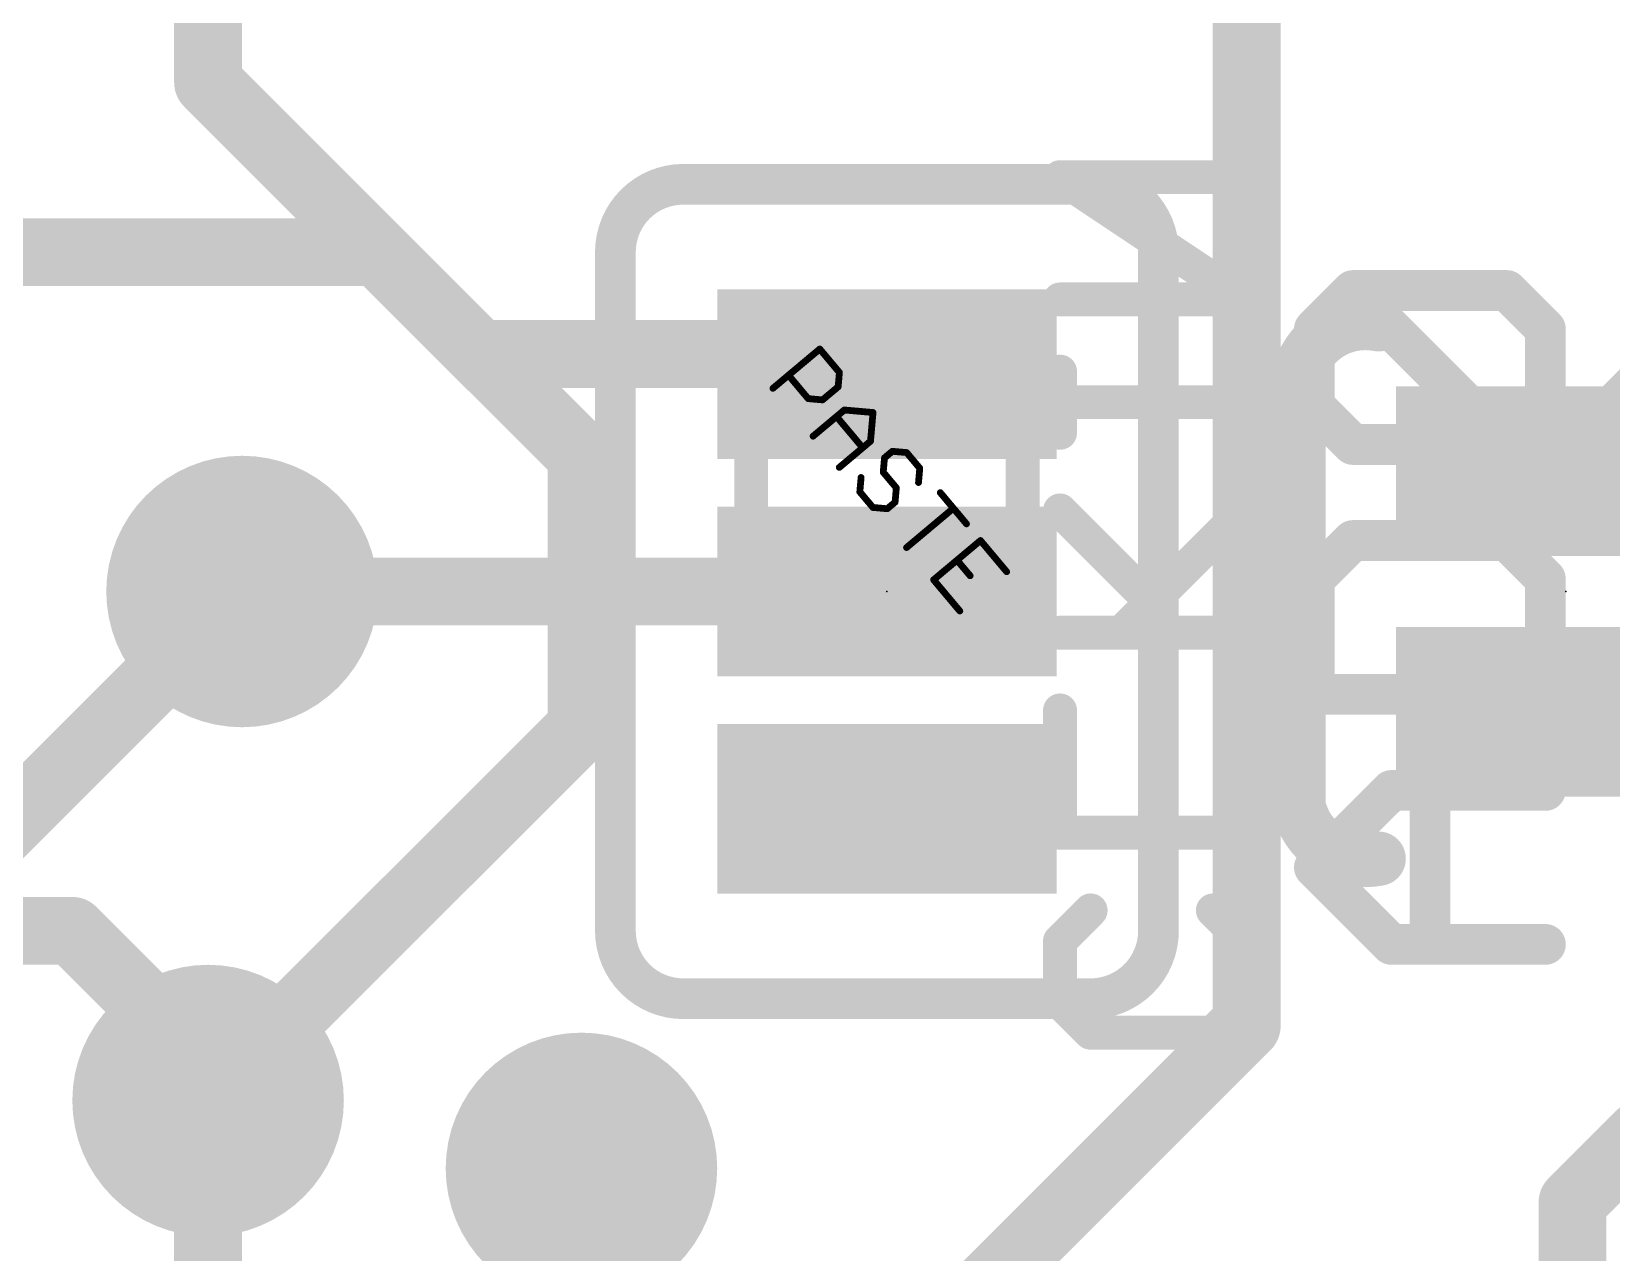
# Model space of a CAD drawing. Extents: x -27.9 to 17.9, y -15.2 to 21.7.
# Drawn here: x 4.42 to 10.33, y 11.5 to 16.07 of the extents above; entities that cross this region are included whole.
import ezdxf

# ---------------------------------------------------------------- set-up
doc = ezdxf.new("R2010")
doc.units = 0
for name, color, linetype in [('1', 12, 'CONTINUOUS'), ('16', 132, 'CONTINUOUS'), ('18', 110, 'CONTINUOUS'), ('21', 41, 'CONTINUOUS'), ('22', 40, 'CONTINUOUS'), ('23', 53, 'CONTINUOUS'), ('24', 53, 'CONTINUOUS'), ('51', 53, 'CONTINUOUS')]:
    doc.layers.add(name, color=color, linetype=linetype)

# ---------------------------------------------------------------- blocks, each defined once
blk = doc.blocks.new('RECT')
blk.add_solid([(-0.5, -0.5), (0.5, -0.5), (-0.5, 0.5), (0.5, 0.5)])
blk = doc.blocks.new('ROUNDV')
at = {"const_width": 0.5}
blk.add_lwpolyline([(0, -0.25, 1), (0, 0.25, 1), (0, -0.25)], format="xyb", dxfattribs=at)

msp = doc.modelspace()

# ---------------------------------------------------------------- linework, layer by layer
at = {"layer": '1', "const_width": 0.254}
for points in [[(3.39, 15.24), (5.715, 15.24)], [(5.715, 15.24), (6.096, 14.859)], [(6.096, 14.859), (7.5438, 14.859)], [(7.5438, 14.859), (7.62, 14.7828)], [(5.207, 13.97), (7.62, 13.97)], [(4.572, 12.7), (3.39, 12.7)], [(5.08, 12.192), (4.572, 12.7)], [(5.08, 12.065), (5.08, 12.192)], [(5.08, 10.795), (5.08, 12.065)], [(10.1854, 11.684), (10.4394, 11.938)], [(10.4394, 11.938), (12.319, 11.938)], [(10.1854, 10.9716), (10.1854, 11.684)]]:
    msp.add_lwpolyline(points, dxfattribs=at)
at = {"layer": '1', "const_width": 0.127}
for points in [[(5.7599, 15.2849, 1), (5.6701, 15.1951)], [(5.715, 15.1765, 1), (5.715, 15.3035)], [(6.096, 14.9225, 1), (6.096, 14.7955)], [(6.0511, 14.8141, 1), (6.1409, 14.9039)], [(7.5887, 14.9039, 1), (7.4989, 14.8141)], [(7.5438, 14.7955, 1), (7.5438, 14.9225)], [(7.5751, 14.7379, 1), (7.6649, 14.8277)], [(5.207, 14.0335, 1), (5.207, 13.9065)], [(7.62, 13.9065, 1), (7.62, 14.0335)], [(4.6169, 12.7449, 1), (4.5271, 12.6551)], [(4.572, 12.6365, 1), (4.572, 12.7635)], [(5.1435, 12.192, 1), (5.0165, 12.192)], [(5.0351, 12.1471, 1), (5.1249, 12.2369)], [(5.1435, 12.065, 1), (5.0165, 12.065)], [(5.0165, 12.065, 1), (5.1435, 12.065)], [(10.4394, 12.0015, 1), (10.4394, 11.8745)], [(10.2489, 11.684, 1), (10.1219, 11.684)], [(10.1405, 11.7289, 1), (10.2303, 11.6391)]]:
    msp.add_lwpolyline(points, format="xyb", dxfattribs=at)
at = {"layer": '16', "const_width": 0.254}
for points in [[(8.9662, 12.3444), (8.9662, 20.2438)], [(5.08, 18.288), (5.08, 15.875)], [(5.08, 15.875), (6.477, 14.478)], [(11.43, 15.69), (10.16, 14.42)], [(6.477, 14.478), (6.477, 13.462)], [(10.16, 14.42), (10.98, 14.42)], [(2.54, 11.303), (5.207, 13.97)], [(6.477, 13.462), (5.08, 12.065)], [(5.6896, 9.0678), (8.9662, 12.3444)]]:
    msp.add_lwpolyline(points, dxfattribs=at)
at = {"layer": '16', "const_width": 0.127}
for points in [[(5.1249, 15.9199, 1), (5.0351, 15.8301)], [(5.0165, 15.875, 1), (5.1435, 15.875)], [(6.5405, 14.478, 1), (6.4135, 14.478)], [(6.4321, 14.4331, 1), (6.5219, 14.5229)], [(10.16, 14.4835, 1), (10.16, 14.3565)], [(10.1151, 14.4649, 1), (10.2049, 14.3751)], [(5.2519, 13.9251, 1), (5.1621, 14.0149)], [(6.5219, 13.4171, 1), (6.4321, 13.5069)], [(6.4135, 13.462, 1), (6.5405, 13.462)], [(9.0111, 12.2995, 1), (8.9213, 12.3893)], [(8.9027, 12.3444, 1), (9.0297, 12.3444)], [(5.0351, 12.1099, 1), (5.1249, 12.0201)]]:
    msp.add_lwpolyline(points, format="xyb", dxfattribs=at)
at = {"layer": '21'}
for points, const_width in [([(6.858, 15.494, 0.4142), (6.604, 15.24)], 0.1524), ([(6.858, 15.5321, 1), (6.858, 15.4559)], 0.0762), ([(6.858, 15.4559, 1), (6.858, 15.5321)], 0.0762), ([(8.636, 15.24, 0.4142), (8.382, 15.494)], 0.1524), ([(8.382, 15.5321, 1), (8.382, 15.4559)], 0.0762), ([(8.382, 15.4559, 1), (8.382, 15.5321)], 0.0762), ([(6.6421, 15.24, 1), (6.5659, 15.24)], 0.0762), ([(8.6741, 15.24, 1), (8.5979, 15.24)], 0.0762), ([(6.5659, 15.24, 1), (6.6421, 15.24)], 0.0762), ([(8.5979, 15.24, 1), (8.6741, 15.24)], 0.0762), ([(9.3635, 15.1346, 1), (9.3635, 15.0584)], 0.0762), ([(9.3905, 15.1234, 1), (9.3366, 15.0695)], 0.0762), ([(9.3905, 15.0695, 1), (9.3366, 15.1234)], 0.0762), ([(9.9667, 15.1234, 1), (9.9128, 15.0695)], 0.0762), ([(9.9397, 15.0584, 1), (9.9397, 15.1346)], 0.0762), ([(9.2576, 14.9524, 1), (9.1814, 14.9524)], 0.0762), ([(9.1925, 14.9793, 1), (9.2464, 14.9255)], 0.0762), ([(10.1219, 14.9524, 1), (10.0457, 14.9524)], 0.0762), ([(10.0569, 14.9255, 1), (10.1107, 14.9793)], 0.0762), ([(9.2464, 14.6912, 1), (9.1925, 14.6374)], 0.0762), ([(10.1107, 14.6374, 1), (10.0569, 14.6912)], 0.0762), ([(9.1814, 14.6643, 1), (9.2576, 14.6643)], 0.0762), ([(10.0457, 14.6643, 1), (10.1219, 14.6643)], 0.0762), ([(9.3635, 14.5583, 1), (9.3635, 14.4821)], 0.0762), ([(9.3366, 14.4933, 1), (9.3905, 14.5472)], 0.0762), ([(9.9128, 14.5472, 1), (9.9667, 14.4933)], 0.0762), ([(9.9128, 14.4933, 1), (9.9667, 14.5472)], 0.0762), ([(9.9397, 14.4821, 1), (9.9397, 14.5583)], 0.0762), ([(9.3635, 14.199, 1), (9.3635, 14.1228)], 0.0762), ([(9.3905, 14.134, 1), (9.3366, 14.1879)], 0.0762), ([(9.9667, 14.1879, 1), (9.9128, 14.134)], 0.0762), ([(9.9397, 14.1228, 1), (9.9397, 14.199)], 0.0762), ([(9.1925, 14.0438, 1), (9.2464, 13.9899)], 0.0762), ([(9.2576, 14.0169, 1), (9.1814, 14.0169)], 0.0762), ([(10.1219, 14.0169, 1), (10.0457, 14.0169)], 0.0762), ([(10.0569, 13.9899, 1), (10.1107, 14.0438)], 0.0762), ([(9.2195, 13.6228, 1), (9.2195, 13.5466)], 0.0762), ([(10.0838, 13.5466, 1), (10.0838, 13.6228)], 0.0762), ([(9.1814, 13.5847, 1), (9.2576, 13.5847)], 0.0762), ([(10.0457, 13.5847, 1), (10.1219, 13.5847)], 0.0762), ([(9.5076, 13.2635, 1), (9.5076, 13.1873)], 0.0762), ([(9.5345, 13.1985, 1), (9.4806, 13.2524)], 0.0762), ([(9.6897, 13.2254, 1), (9.6135, 13.2254)], 0.0762), ([(10.0838, 13.1873, 1), (10.0838, 13.2635)], 0.0762), ([(9.2464, 12.9643, 1), (9.1925, 12.9104)], 0.0762), ([(9.1925, 12.9643, 1), (9.2464, 12.9104)], 0.0762), ([(6.604, 12.7, 0.4142), (6.858, 12.446)], 0.1524), ([(6.6421, 12.7, 1), (6.5659, 12.7)], 0.0762), ([(8.382, 12.446, 0.4142), (8.636, 12.7)], 0.1524), ([(8.6741, 12.7, 1), (8.5979, 12.7)], 0.0762), ([(6.5659, 12.7, 1), (6.6421, 12.7)], 0.0762), ([(8.5979, 12.7, 1), (8.6741, 12.7)], 0.0762), ([(9.5076, 12.6873, 1), (9.5076, 12.6111)], 0.0762), ([(9.4806, 12.6223, 1), (9.5345, 12.6761)], 0.0762), ([(10.0838, 12.6111, 1), (10.0838, 12.6873)], 0.0762), ([(9.6135, 12.6492, 1), (9.6897, 12.6492)], 0.0762), ([(6.858, 12.4841, 1), (6.858, 12.4079)], 0.0762), ([(6.858, 12.4079, 1), (6.858, 12.4841)], 0.0762), ([(8.382, 12.4841, 1), (8.382, 12.4079)], 0.0762), ([(8.382, 12.4079, 1), (8.382, 12.4841)], 0.0762)]:
    msp.add_lwpolyline(points, format="xyb", dxfattribs=dict(at, const_width=const_width))
at = {"layer": '21', "const_width": 0.1524}
for points in [[(6.858, 15.494), (8.382, 15.494)], [(6.604, 12.7), (6.604, 15.24)], [(8.636, 15.24), (8.636, 12.7)], [(9.2195, 14.9524), (9.3635, 15.0965)], [(9.3635, 15.0965), (9.9397, 15.0965)], [(9.9397, 14.5202), (9.3635, 15.0965)], [(9.9397, 15.0965), (10.0838, 14.9524)], [(9.2195, 14.6643), (9.2195, 14.9524)], [(10.0838, 14.9524), (10.0838, 14.6643)], [(9.3635, 14.5202), (9.2195, 14.6643)], [(10.0838, 14.6643), (9.9397, 14.5202)], [(9.9397, 14.5202), (9.3635, 14.5202)], [(9.3635, 14.1609), (9.2195, 14.0169)], [(9.9397, 14.1609), (9.3635, 14.1609)], [(10.0838, 14.0169), (9.9397, 14.1609)], [(9.2195, 14.0169), (9.2195, 13.5847)], [(10.0838, 13.5847), (10.0838, 14.0169)], [(9.2195, 13.5847), (10.0838, 13.5847)], [(9.2195, 12.9373), (9.5076, 13.2254)], [(9.5076, 13.2254), (10.0838, 13.2254)], [(9.6516, 12.6492), (9.6516, 13.2254)], [(9.5076, 12.6492), (9.2195, 12.9373)], [(10.0838, 12.6492), (9.5076, 12.6492)], [(6.858, 12.446), (8.382, 12.446)]]:
    msp.add_lwpolyline(points, dxfattribs=at)
at = {"layer": '22'}
for points, const_width in [([(8.9541, 15.0631), (8.2677, 15.5207)], 0.127), ([(8.2677, 15.5207), (8.9541, 15.5207)], 0.127), ([(8.2677, 15.0631), (8.9541, 15.0631)], 0.127), ([(8.2677, 14.5641), (8.2677, 14.7929)], 0.127), ([(8.9541, 14.5641), (8.9541, 14.7929)], 0.127), ([(9.16, 14.77), (9.16, 13.17)], 0.2032), ([(8.2677, 14.6785), (8.9541, 14.6785)], 0.127), ([(8.6109, 13.9301), (8.2677, 14.2733)], 0.127), ([(8.4965, 13.8157), (8.9541, 14.2733)], 0.127), ([(8.9541, 13.8157), (8.2677, 13.8157)], 0.127), ([(8.2677, 13.0673), (8.2677, 13.5249)], 0.127), ([(8.9541, 13.0673), (8.2677, 13.0673)], 0.127), ([(8.2677, 12.6621), (8.3821, 12.7765)], 0.127), ([(8.8397, 12.7765), (8.9541, 12.6621)], 0.127), ([(8.2677, 12.4333), (8.2677, 12.6621)], 0.127), ([(8.9541, 12.6621), (8.9541, 12.4333)], 0.127), ([(8.3821, 12.3189), (8.2677, 12.4333)], 0.127), ([(8.9541, 12.4333), (8.8397, 12.3189)], 0.127), ([(8.8397, 12.3189), (8.3821, 12.3189)], 0.127)]:
    msp.add_lwpolyline(points, dxfattribs=dict(at, const_width=const_width))
for points, const_width in [([(8.2853, 15.5471, 1), (8.2501, 15.4943)], 0.0635), ([(8.2677, 15.5524, 1), (8.2677, 15.4889)], 0.0635), ([(8.9541, 15.4889, 1), (8.9541, 15.5524)], 0.0635), ([(8.2677, 15.0948, 1), (8.2677, 15.0313)], 0.0635), ([(8.9365, 15.0367, 1), (8.9717, 15.0895)], 0.0635), ([(8.9541, 15.0313, 1), (8.9541, 15.0948)], 0.0635), ([(9.46, 14.97, 0.4142), (9.16, 14.77)], 0.2032), ([(9.45, 14.9202, 1), (9.47, 15.0198)], 0.1016), ([(8.2995, 14.7929, 1), (8.2359, 14.7929)], 0.0635), ([(8.9858, 14.7929, 1), (8.9223, 14.7929)], 0.0635), ([(9.2108, 14.77, 1), (9.1092, 14.77)], 0.1016), ([(9.1102, 14.78, 1), (9.2098, 14.76)], 0.1016), ([(8.2677, 14.7103, 1), (8.2677, 14.6468)], 0.0635), ([(8.9541, 14.6468, 1), (8.9541, 14.7103)], 0.0635), ([(8.2359, 14.5641, 1), (8.2995, 14.5641)], 0.0635), ([(8.9223, 14.5641, 1), (8.9858, 14.5641)], 0.0635), ([(8.2902, 14.2958, 1), (8.2452, 14.2509)], 0.0635), ([(8.9765, 14.2509, 1), (8.9316, 14.2958)], 0.0635), ([(8.5884, 13.9077, 1), (8.6333, 13.9526)], 0.0635), ([(8.2677, 13.8475, 1), (8.2677, 13.784)], 0.0635), ([(8.474, 13.8382, 1), (8.5189, 13.7933)], 0.0635), ([(8.9541, 13.784, 1), (8.9541, 13.8475)], 0.0635), ([(8.2995, 13.5249, 1), (8.2359, 13.5249)], 0.0635), ([(9.16, 13.17, 0.4142), (9.46, 12.97)], 0.2032), ([(9.2098, 13.18, 1), (9.1102, 13.16)], 0.1016), ([(9.1092, 13.17, 1), (9.2108, 13.17)], 0.1016), ([(8.2677, 13.0991, 1), (8.2677, 13.0356)], 0.0635), ([(8.9541, 13.0356, 1), (8.9541, 13.0991)], 0.0635), ([(8.2359, 13.0673, 1), (8.2995, 13.0673)], 0.0635), ([(9.47, 12.9202, 1), (9.45, 13.0198)], 0.1016), ([(8.4045, 12.754, 1), (8.3596, 12.7989)], 0.0635), ([(8.8621, 12.7989, 1), (8.8172, 12.754)], 0.0635), ([(8.2995, 12.6621, 1), (8.2359, 12.6621)], 0.0635), ([(8.2452, 12.6845, 1), (8.2902, 12.6396)], 0.0635), ([(8.9858, 12.6621, 1), (8.9223, 12.6621)], 0.0635), ([(8.9316, 12.6396, 1), (8.9765, 12.6845)], 0.0635), ([(8.2902, 12.4557, 1), (8.2452, 12.4108)], 0.0635), ([(8.9765, 12.4108, 1), (8.9316, 12.4557)], 0.0635), ([(8.2359, 12.4333, 1), (8.2995, 12.4333)], 0.0635), ([(8.9223, 12.4333, 1), (8.9858, 12.4333)], 0.0635), ([(8.3821, 12.3506, 1), (8.3821, 12.2871)], 0.0635), ([(8.3596, 12.2964, 1), (8.4045, 12.3413)], 0.0635), ([(8.8172, 12.3413, 1), (8.8621, 12.2964)], 0.0635), ([(8.8397, 12.2871, 1), (8.8397, 12.3506)], 0.0635)]:
    msp.add_lwpolyline(points, format="xyb", dxfattribs=dict(at, const_width=const_width))
at = {"layer": '23'}
msp.add_point((7.62, 13.97), dxfattribs=at)
at = {"layer": '24'}
msp.add_point((10.16, 13.97), dxfattribs=at)
at = {"layer": '51'}
for points, const_width in [([(8.128, 14.986), (7.112, 14.986)], 0.127), ([(7.112, 14.986), (7.112, 13.7795)], 0.127), ([(8.128, 13.7795), (8.128, 14.986)], 0.127), ([(7.1934, 14.7304), (7.3687, 14.8775)], 0.0254), ([(7.3687, 14.8775), (7.4422, 14.7899)], 0.0254), ([(7.3253, 14.6918), (7.2518, 14.7795)], 0.0254), ([(7.4422, 14.7899), (7.4375, 14.7361)], 0.0254), ([(7.4375, 14.7361), (7.3791, 14.6871)], 0.0254), ([(7.3791, 14.6871), (7.3253, 14.6918)], 0.0254), ([(7.3437, 14.5513), (7.4606, 14.6493)], 0.0254), ([(7.4606, 14.6493), (7.568, 14.6399)], 0.0254), ([(7.4314, 14.6248), (7.5294, 14.508)], 0.0254), ([(7.568, 14.6399), (7.5586, 14.5325)], 0.0254), ([(7.5586, 14.5325), (7.4418, 14.4344)], 0.0254), ([(7.6109, 14.4701), (7.6062, 14.4164)], 0.0254), ([(7.6401, 14.4947), (7.6109, 14.4701)], 0.0254), ([(7.6938, 14.49), (7.6401, 14.4947)], 0.0254), ([(7.7429, 14.4315), (7.6938, 14.49)], 0.0254), ([(7.6062, 14.4164), (7.6552, 14.358)], 0.0254), ([(7.7382, 14.3778), (7.7429, 14.4315)], 0.0254), ([(7.5186, 14.3429), (7.5233, 14.3966)], 0.0254), ([(7.6552, 14.358), (7.6505, 14.3043)], 0.0254), ([(7.5676, 14.2845), (7.5186, 14.3429)], 0.0254), ([(7.6505, 14.3043), (7.6213, 14.2798)], 0.0254), ([(7.8197, 14.34), (7.9177, 14.2232)], 0.0254), ([(7.6213, 14.2798), (7.5676, 14.2845)], 0.0254), ([(7.6934, 14.1345), (7.8687, 14.2816)], 0.0254), ([(7.97, 14.1608), (7.7947, 14.0138)], 0.0254), ([(8.068, 14.044), (7.97, 14.1608)], 0.0254), ([(7.8823, 14.0873), (7.9314, 14.0289)], 0.0254), ([(7.7947, 14.0138), (7.8928, 13.8969)], 0.0254), ([(7.112, 13.7795), (8.128, 13.7795)], 0.127)]:
    msp.add_lwpolyline(points, dxfattribs=dict(at, const_width=const_width))
for points, const_width in [([(7.112, 15.0178, 1), (7.112, 14.9543)], 0.0635), ([(7.1437, 14.986, 1), (7.0803, 14.986)], 0.0635), ([(8.1598, 14.986, 1), (8.0962, 14.986)], 0.0635), ([(8.128, 14.9543, 1), (8.128, 15.0178)], 0.0635), ([(7.3735, 14.8816, 1), (7.3638, 14.8734)], 0.0127), ([(7.3727, 14.8726, 1), (7.3646, 14.8824)], 0.0127), ([(7.2567, 14.7835, 1), (7.2469, 14.7754)], 0.0127), ([(7.4485, 14.7893, 1), (7.4359, 14.7904)], 0.0127), ([(7.4373, 14.7858, 1), (7.4471, 14.7939)], 0.0127), ([(7.1893, 14.7353, 1), (7.1975, 14.7256)], 0.0127), ([(7.4312, 14.7367, 1), (7.4438, 14.7356)], 0.0127), ([(7.4416, 14.7313, 1), (7.4334, 14.741)], 0.0127), ([(7.3259, 14.6981, 1), (7.3248, 14.6855)], 0.0127), ([(7.3205, 14.6877, 1), (7.3302, 14.6959)], 0.0127), ([(7.375, 14.692, 1), (7.3831, 14.6823)], 0.0127), ([(7.3785, 14.6808, 1), (7.3796, 14.6934)], 0.0127), ([(7.4611, 14.6556, 1), (7.46, 14.643)], 0.0127), ([(7.4646, 14.6444, 1), (7.4565, 14.6542)], 0.0127), ([(7.4362, 14.6289, 1), (7.4265, 14.6207)], 0.0127), ([(7.5743, 14.6394, 1), (7.5617, 14.6405)], 0.0127), ([(7.5675, 14.6336, 1), (7.5686, 14.6462)], 0.0127), ([(7.3396, 14.5561, 1), (7.3478, 14.5464)], 0.0127), ([(7.5627, 14.5276, 1), (7.5545, 14.5373)], 0.0127), ([(7.5245, 14.5039, 1), (7.5343, 14.512)], 0.0127), ([(7.5523, 14.533, 1), (7.5649, 14.5319)], 0.0127), ([(7.6172, 14.4696, 1), (7.6046, 14.4707)], 0.0127), ([(7.6407, 14.501, 1), (7.6396, 14.4883)], 0.0127), ([(7.6442, 14.4898, 1), (7.636, 14.4995)], 0.0127), ([(7.6987, 14.494, 1), (7.689, 14.4859)], 0.0127), ([(7.6933, 14.4836, 1), (7.6944, 14.4963)], 0.0127), ([(7.4377, 14.4393, 1), (7.4458, 14.4296)], 0.0127), ([(7.6111, 14.4205, 1), (7.6013, 14.4123)], 0.0127), ([(7.5999, 14.417, 1), (7.6125, 14.4159)], 0.0127), ([(7.6068, 14.475, 1), (7.615, 14.4653)], 0.0127), ([(7.7492, 14.431, 1), (7.7365, 14.4321)], 0.0127), ([(7.738, 14.4275, 1), (7.7477, 14.4356)], 0.0127), ([(7.5296, 14.3961, 1), (7.5169, 14.3972)], 0.0127), ([(7.6615, 14.3574, 1), (7.6489, 14.3586)], 0.0127), ([(7.6504, 14.3539, 1), (7.6601, 14.3621)], 0.0127), ([(7.7318, 14.3784, 1), (7.7445, 14.3773)], 0.0127), ([(7.5234, 14.347, 1), (7.5137, 14.3388)], 0.0127), ([(7.5122, 14.3434, 1), (7.5249, 14.3423)], 0.0127), ([(7.6442, 14.3048, 1), (7.6568, 14.3037)], 0.0127), ([(7.6546, 14.2994, 1), (7.6464, 14.3091)], 0.0127), ([(7.8245, 14.3441, 1), (7.8148, 14.3359)], 0.0127), ([(7.5681, 14.2908, 1), (7.567, 14.2781)], 0.0127), ([(7.5627, 14.2804, 1), (7.5724, 14.2886)], 0.0127), ([(7.6172, 14.2846, 1), (7.6254, 14.2749)], 0.0127), ([(7.6208, 14.2734, 1), (7.6219, 14.2861)], 0.0127), ([(7.8728, 14.2767, 1), (7.8646, 14.2865)], 0.0127), ([(7.9128, 14.2191, 1), (7.9226, 14.2272)], 0.0127), ([(7.6893, 14.1394, 1), (7.6975, 14.1297)], 0.0127), ([(7.9748, 14.1649, 1), (7.9651, 14.1568)], 0.0127), ([(7.9741, 14.156, 1), (7.9659, 14.1657)], 0.0127), ([(7.8872, 14.0914, 1), (7.8775, 14.0832)], 0.0127), ([(7.7996, 14.0179, 1), (7.7899, 14.0097)], 0.0127), ([(7.7906, 14.0186, 1), (7.7988, 14.0089)], 0.0127), ([(7.9265, 14.0248, 1), (7.9362, 14.033)], 0.0127), ([(8.0632, 14.0399, 1), (8.0729, 14.0481)], 0.0127), ([(7.8879, 13.8929, 1), (7.8976, 13.901)], 0.0127), ([(7.112, 13.8113, 1), (7.112, 13.7477)], 0.0635), ([(8.128, 13.7477, 1), (8.128, 13.8113)], 0.0635), ([(7.0803, 13.7795, 1), (7.1437, 13.7795)], 0.0635), ([(8.0962, 13.7795, 1), (8.1598, 13.7795)], 0.0635)]:
    msp.add_lwpolyline(points, format="xyb", dxfattribs=dict(at, const_width=const_width))

# ---------------------------------------------------------------- block references
at = {"layer": '1', "xscale": 0.635, "yscale": 1.27, "rotation": 270}
for p in [(7.62, 14.7828), (7.62, 13.97), (7.62, 13.1572)]:
    msp.add_blockref('RECT', p, dxfattribs=at)
at = {"layer": '16', "xscale": 0.635, "yscale": 1.27, "rotation": 90}
for p in [(10.16, 14.42), (10.16, 13.52)]:
    msp.add_blockref('RECT', p, dxfattribs=at)
at = {"layer": '18', "xscale": 1.016, "yscale": 1.016}
for p in [(5.207, 13.97), (5.207, 13.97), (5.08, 12.065), (5.08, 12.065), (6.477, 11.811), (6.477, 11.811)]:
    msp.add_blockref('ROUNDV', p, dxfattribs=at)

doc.saveas('drawing.dxf')
